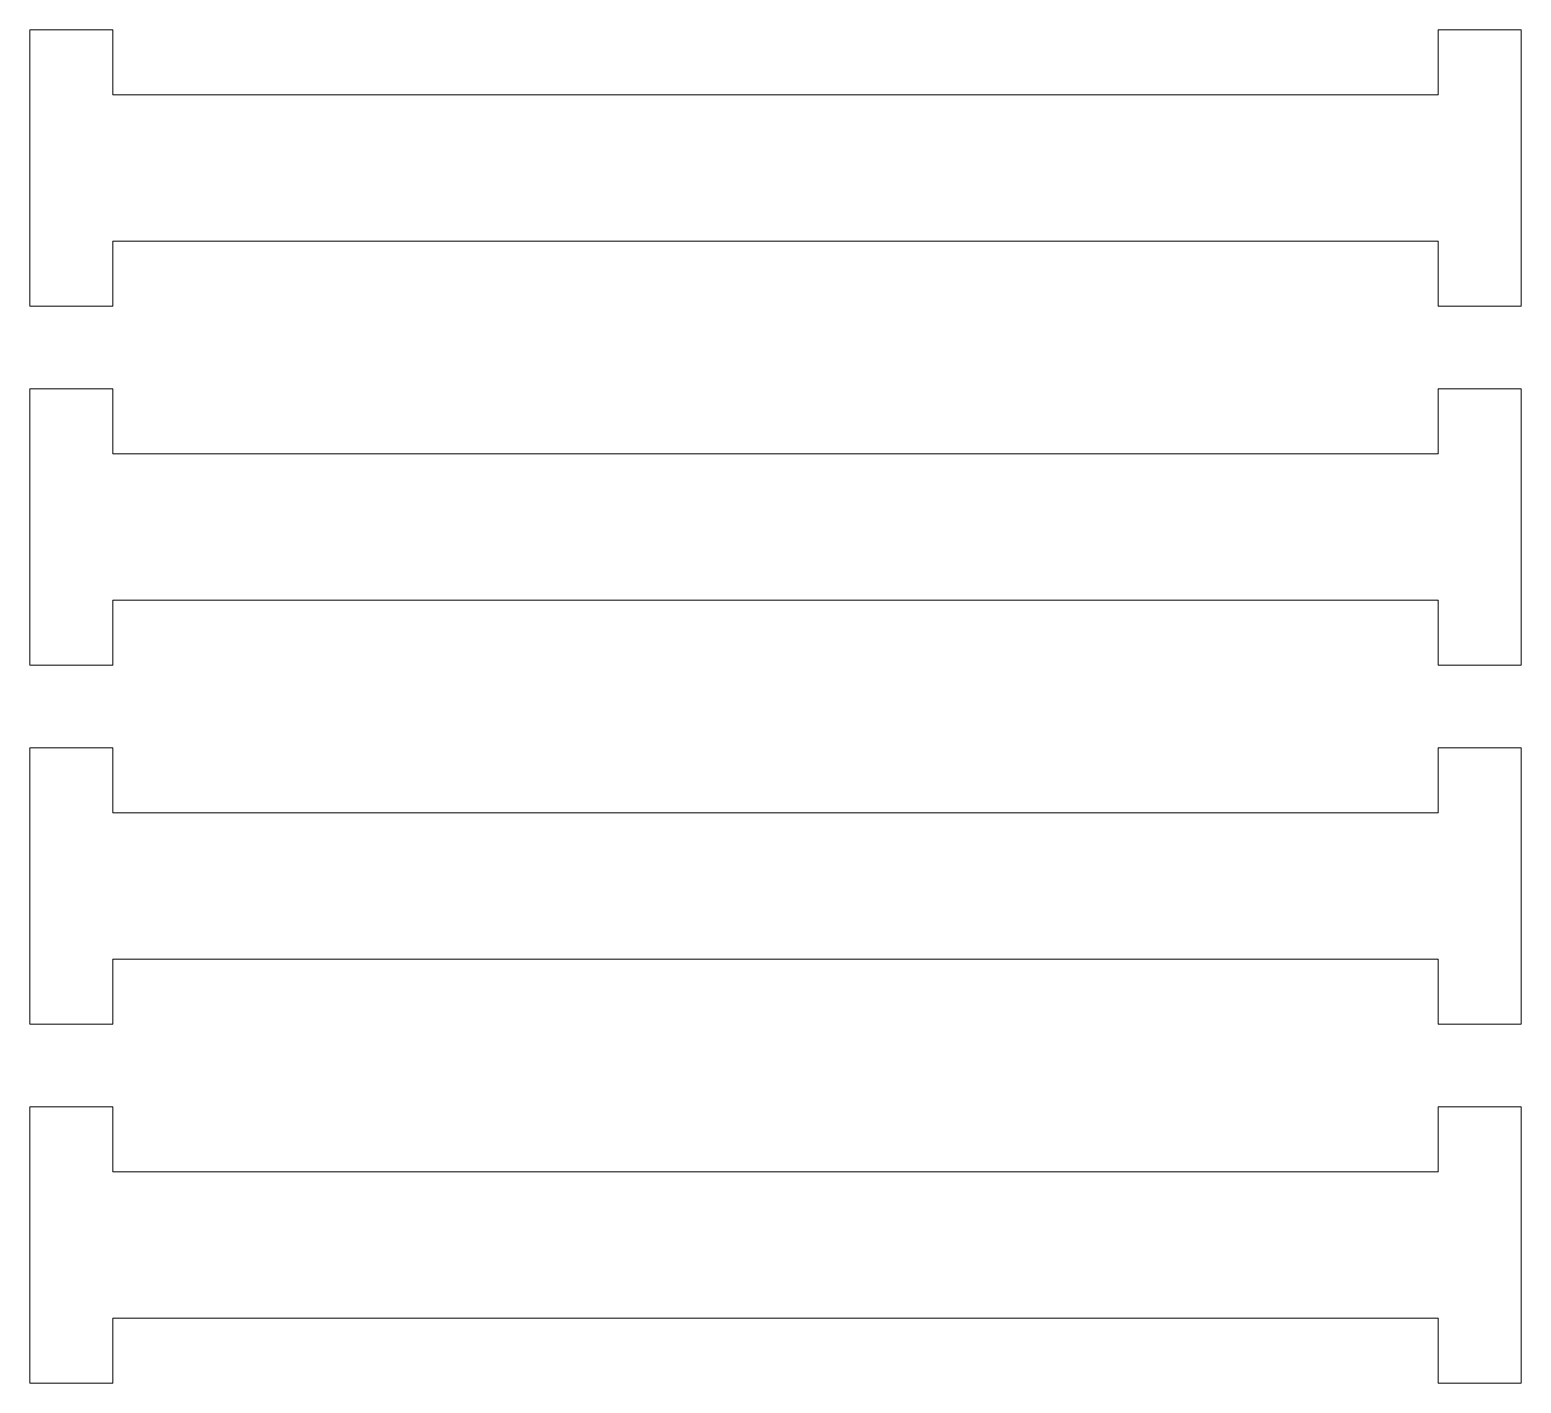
# Model space of a CAD drawing. Header units: millimetres. Extents: x 3 to 57, y 3 to 52.
import ezdxf

# ---------------------------------------------------------------- set-up
doc = ezdxf.new("R2010")
doc.units = ezdxf.units.MM

msp = doc.modelspace()

# ---------------------------------------------------------------- linework, layer by layer
at = {"color": 7, "linetype": 'Continuous', "lineweight": 15}
for p, q in [((3, 52), (6, 52)), ((3, 42), (3, 52)), ((6, 52), (6, 49.65)), ((54, 49.65), (54, 52)), ((54, 52), (57, 52)), ((57, 52), (57, 42)), ((6, 49.65), (54, 49.65)), ((6, 44.35), (6, 42)), ((54, 44.35), (6, 44.35)), ((54, 42), (54, 44.35)), ((6, 42), (3, 42)), ((57, 42), (54, 42)), ((3, 39), (6, 39)), ((3, 29), (3, 39)), ((6, 39), (6, 36.65)), ((54, 36.65), (54, 39)), ((54, 39), (57, 39)), ((57, 39), (57, 29)), ((6, 36.65), (54, 36.65)), ((6, 31.35), (6, 29)), ((54, 31.35), (6, 31.35)), ((54, 29), (54, 31.35)), ((6, 29), (3, 29)), ((57, 29), (54, 29)), ((3, 26), (6, 26)), ((3, 16), (3, 26)), ((6, 26), (6, 23.65)), ((54, 23.65), (54, 26)), ((54, 26), (57, 26)), ((57, 26), (57, 16)), ((6, 23.65), (54, 23.65)), ((6, 18.35), (6, 16)), ((54, 18.35), (6, 18.35)), ((54, 16), (54, 18.35)), ((6, 16), (3, 16)), ((57, 16), (54, 16)), ((3, 13), (6, 13)), ((3, 3), (3, 13)), ((6, 13), (6, 10.65)), ((54, 10.65), (54, 13)), ((54, 13), (57, 13)), ((57, 13), (57, 3)), ((6, 10.65), (54, 10.65)), ((6, 5.35), (6, 3)), ((54, 5.35), (6, 5.35)), ((54, 3), (54, 5.35)), ((6, 3), (3, 3)), ((57, 3), (54, 3))]:
    msp.add_line(p, q, dxfattribs=at)

doc.saveas('drawing.dxf')
